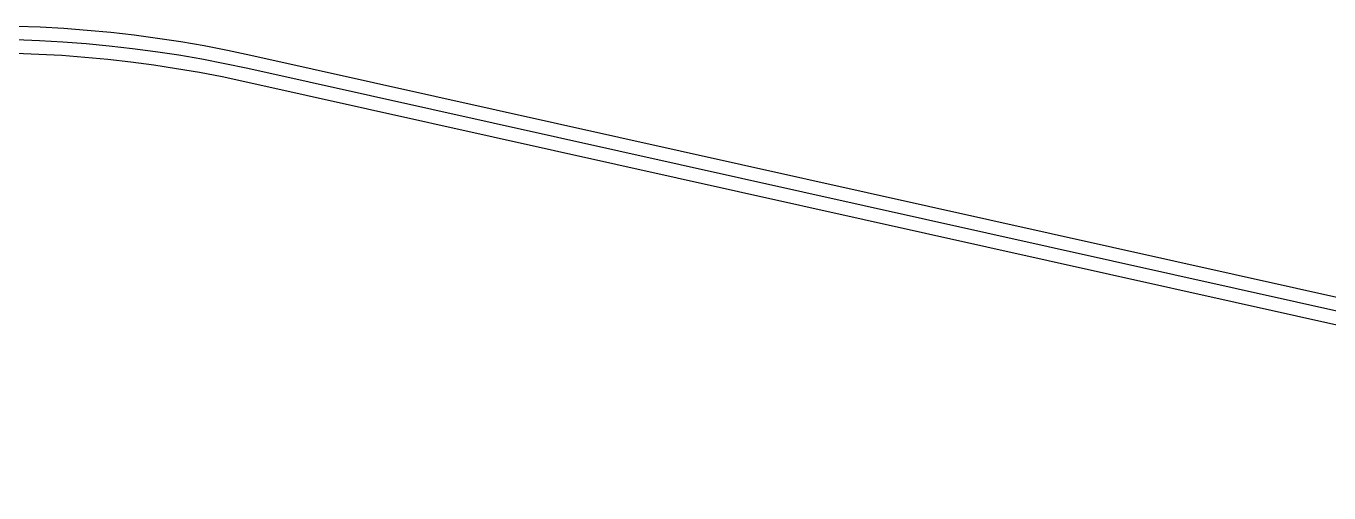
# Model space of a CAD drawing. Header units: millimetres. Extents: x 832728086 to 834530684, y 817551485 to 818349469.
# Drawn here: x 832728337.77 to 832728354.57, y 817960413.92 to 817960419.95 of the extents above; entities that cross this region are included whole.
import ezdxf

# ---------------------------------------------------------------- set-up
doc = ezdxf.new("R2010")
doc.units = ezdxf.units.MM
doc.header["$LTSCALE"] = 100
doc.layers.add('000-Tactile-l', color=8, linetype='Continuous')

# ---------------------------------------------------------------- blocks, each defined once
blk = doc.blocks.new('tactile')
at = {"layer": '000-Tactile-l', "ltscale": 5e-05}
for p, q in [((834236.177, 817894.493), (834212.364, 817899.806)), ((834236.13, 817894.324), (834212.326, 817899.635)), ((834236.082, 817894.155), (834212.288, 817899.464))]:
    blk.add_line(p, q, dxfattribs=at)
for radius in [15.819, 15.644, 15.469]:
    blk.add_arc((834208.92, 817884.367), radius, 77.4222, 112.6918, dxfattribs=at)

msp = doc.modelspace()

# ---------------------------------------------------------------- block references
at = {"layer": '000-Tactile-l'}
msp.add_blockref('tactile', (831894128.3015, 817142519.7659), dxfattribs=at)

doc.saveas('drawing.dxf')
